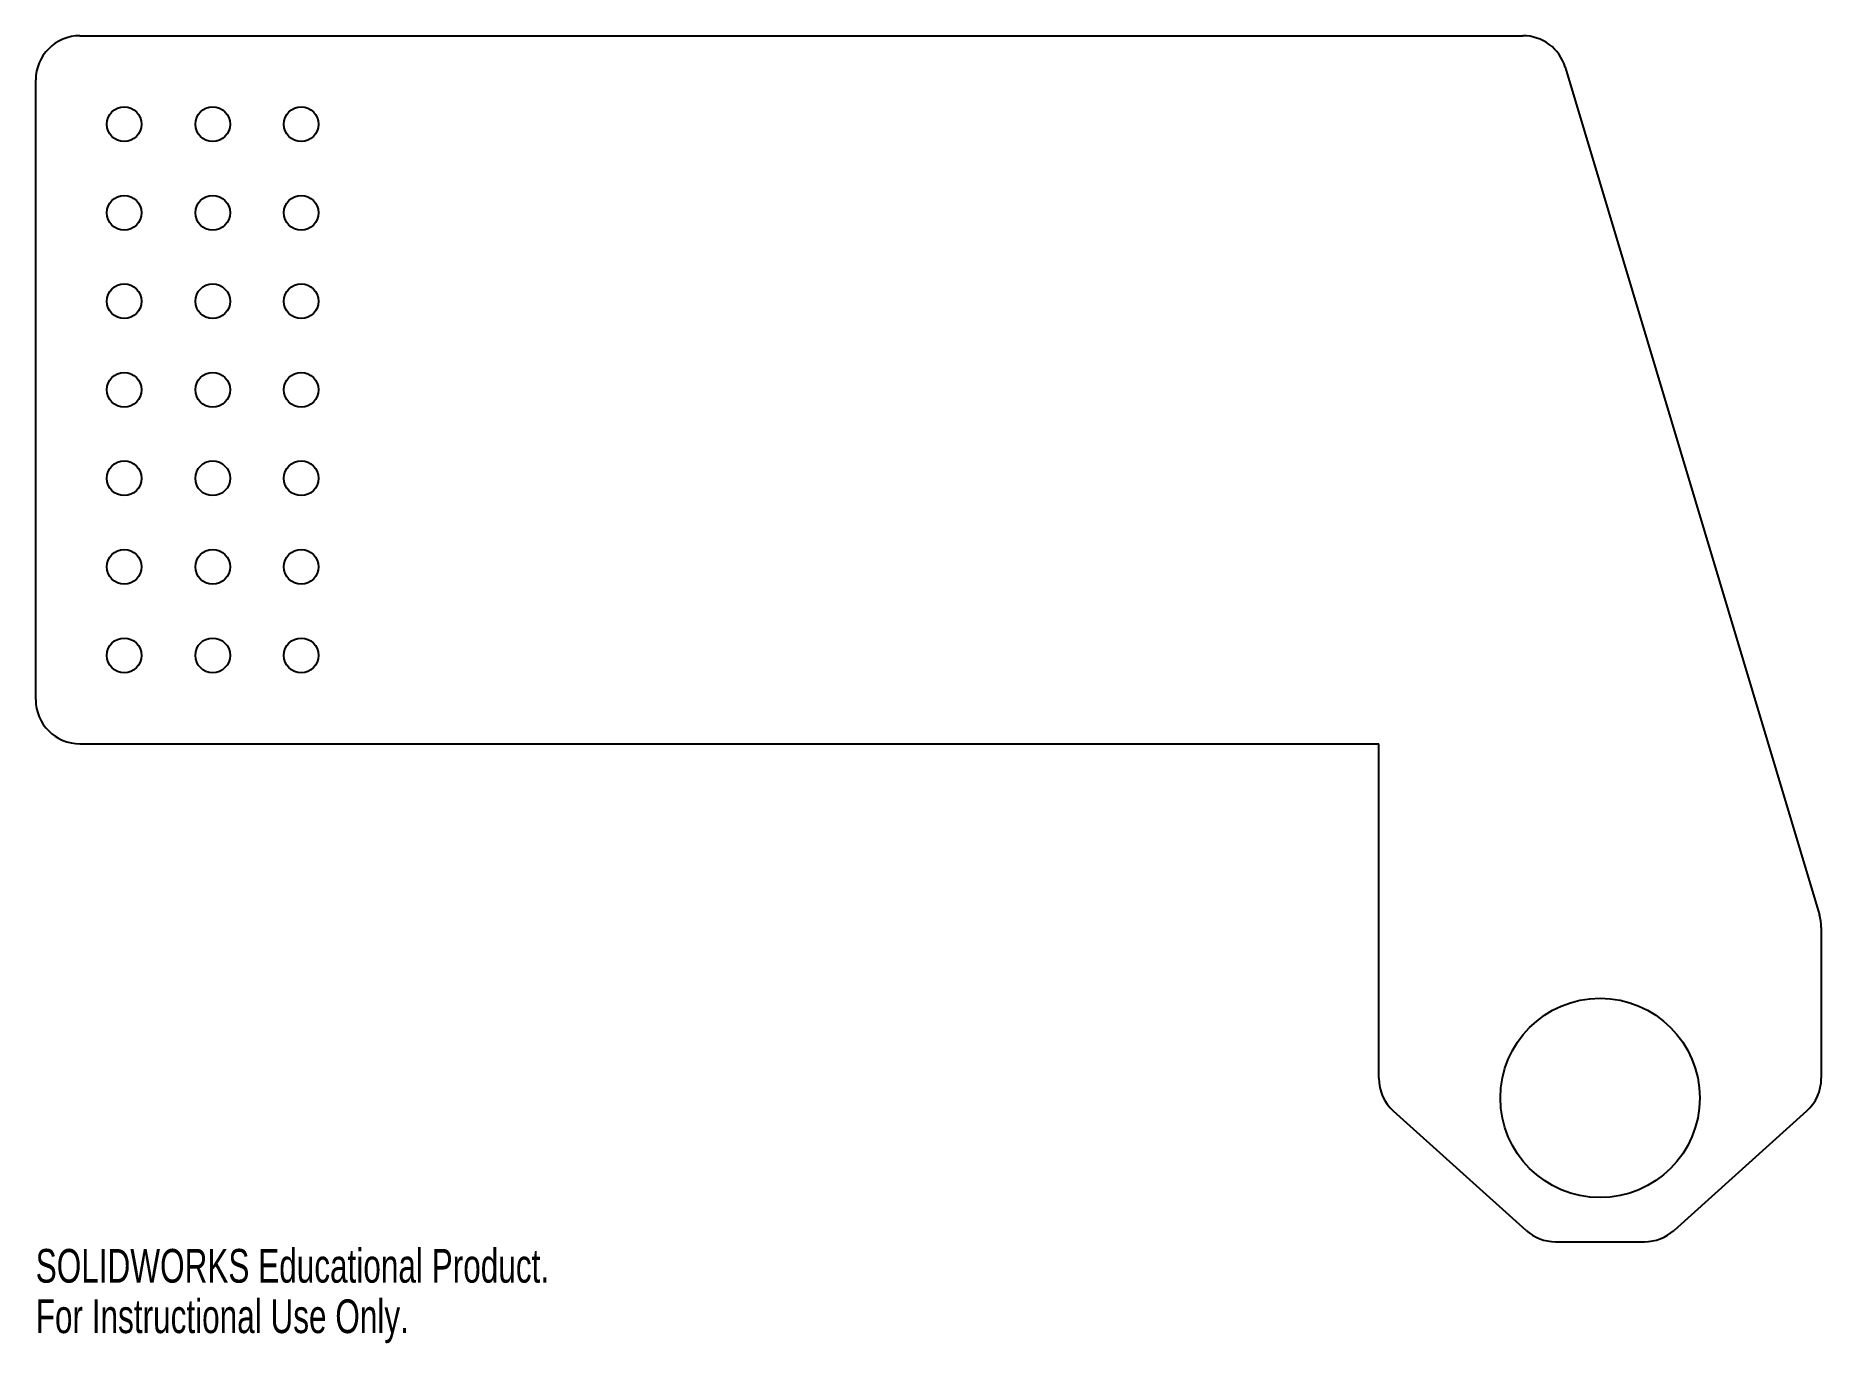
# Model space of a CAD drawing. Header units: inches. Extents: x 0 to 10.1, y -3.4 to 4.
import ezdxf

# ---------------------------------------------------------------- set-up
doc = ezdxf.new("R2010")
doc.units = ezdxf.units.IN
doc.header["$MEASUREMENT"] = 0
doc.styles.add('SLDTEXTSTYLE0', font='TXT', dxfattribs={"width": 0.7})

msp = doc.modelspace()

# ---------------------------------------------------------------- linework, layer by layer
at = {"color": 7, "linetype": 'Continuous', "lineweight": 25}
for p, q in [((0.25, 4), (8.403, 4)), ((0, 0.25), (0, 3.75)), ((8.642, 3.822), (10.079, -0.965)), ((0.25, 0), (7.589, 0)), ((7.589, -1.889), (7.589, 0)), ((10.089, -1.037), (10.089, -1.889)), ((8.421, -2.748), (7.672, -2.074)), ((10.006, -2.074), (9.258, -2.748)), ((8.588, -2.812), (9.09, -2.812))]:
    msp.add_line(p, q, dxfattribs=at)
for centre, radius in [((0.5, 3.5), 0.098), ((1, 3.5), 0.098), ((1.5, 3.5), 0.098), ((0.5, 3), 0.098), ((1, 3), 0.098), ((1.5, 3), 0.098), ((0.5, 2.5), 0.098), ((1, 2.5), 0.098), ((1.5, 2.5), 0.098), ((0.5, 2), 0.098), ((1, 2), 0.098), ((1.5, 2), 0.098), ((0.5, 1.5), 0.098), ((1, 1.5), 0.098), ((1.5, 1.5), 0.098), ((0.5, 1), 0.098), ((1, 1), 0.098), ((1.5, 1), 0.098), ((0.5, 0.5), 0.098), ((1, 0.5), 0.098), ((1.5, 0.5), 0.098), ((8.839, -2), 0.563)]:
    msp.add_circle(centre, radius, dxfattribs=at)
for centre, start, end in [((0.25, 3.75), 90, 180), ((8.403, 3.75), 16.6992, 90), ((0.25, 0.25), 180, 270), ((9.839, -1.037), 0, 16.6992), ((7.839, -1.889), 180, 228.0128), ((9.839, -1.889), 311.9872, 0), ((8.588, -2.562), 228.0128, 270), ((9.09, -2.562), 270, 311.9872)]:
    msp.add_arc(centre, 0.25, start, end, dxfattribs=at)

# ---------------------------------------------------------------- texts
at = {"color": 7, "linetype": 'Continuous', "char_height": 0.1903, "attachment_point": 1, "style": 'SLDTEXTSTYLE0'}
for s, insert in [('SOLIDWORKS Educational Product.', (0, -2.853)), ('For Instructional Use Only.', (0, -3.138))]:
    msp.add_mtext(s, dxfattribs=dict(at, insert=insert))

doc.saveas('drawing.dxf')
